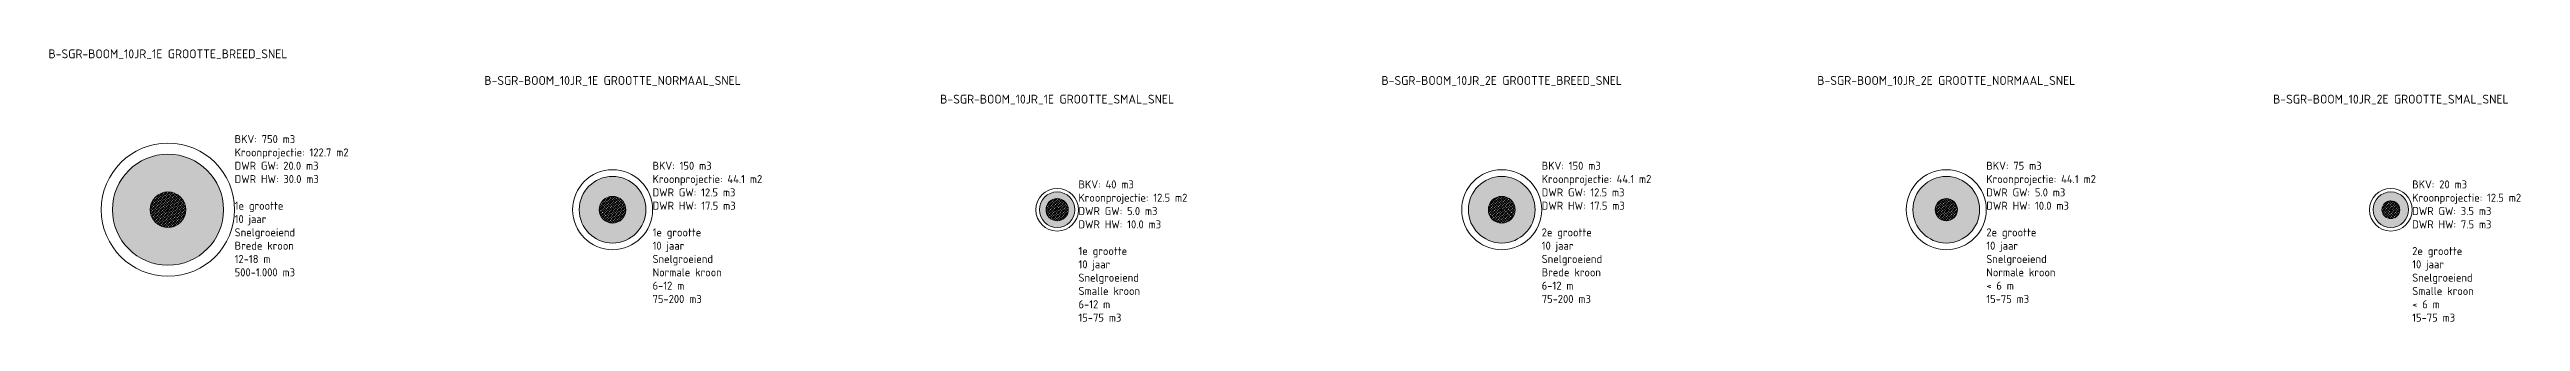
# Model space of a CAD drawing. Header units: metres. Extents: x -13 to 4465, y -15 to 526.
# Drawn here: x -13.3 to 264.6, y -12.6 to 18.1 of the extents above; entities that cross this region are included whole.
import ezdxf

# ---------------------------------------------------------------- set-up
doc = ezdxf.new("R2010")
doc.units = ezdxf.units.M
for name, color, linetype, lineweight in [('B-GV-GR-BOOM-T18', 7, 'Continuous', 18), ('B-GV-GR-BOOM_KROON-G', 90, 'Continuous', 18), ('B-GV-GR-BOOM_KROON-V', 92, 'Continuous', 18), ('B-GV-GR-BOOM_OBSTAKELVRIJ_BOVENGRONDS-G', 10, 'Continuous', 18), ('B-GV-GR-BOOM_OBSTAKELVRIJ_ONDERGRONDS-A', 142, 'Continuous', 18), ('B-GV-GR-BOOM_OBSTAKELVRIJ_ONDERGRONDS-G', 142, 'Continuous', 18), ('B-GV-GR-BOOM_STABILITEITSKLUIT-A', 12, 'Continuous', 18), ('B-GV-GR-BOOM_STABILITEITSKLUIT-G', 10, 'Continuous', 18), ('B-GV-GR-BOOM_STAMPOSITIE-G', 7, 'Continuous', 18)]:
    doc.layers.add(name, color=color, linetype=linetype, lineweight=lineweight)
doc.styles.add('NLCS-ISO', font='NLCS-ISO.ttf')

# ---------------------------------------------------------------- blocks, each defined once
blk = doc.blocks.new('B-SGR-BOOM_10JR_1E GROOTTE_BREED_SNEL')
at = {"layer": 'B-GV-GR-BOOM_KROON-V'}
h = blk.add_hatch(color=256, dxfattribs=at)
edge = h.paths.add_edge_path(flags=0)
edge.add_arc((0, 0), 6.25, 0, 360)
at = {"layer": 'B-GV-GR-BOOM_OBSTAKELVRIJ_ONDERGRONDS-A'}
h = blk.add_hatch(dxfattribs=at)
h.set_pattern_fill('AGR-OBSTAKELVRIJ_ONDERGRONDS-SO', color=256, style=0, pattern_type=2)
h.set_pattern_definition([(135, (0, 0), (-0.141421, -0.141421), [])])
edge = h.paths.add_edge_path()
edge.add_arc((0, 0), 2, 0, 360)
at = {"layer": 'B-GV-GR-BOOM_STABILITEITSKLUIT-A'}
h = blk.add_hatch(dxfattribs=at)
h.set_pattern_fill('AGR-STABILITEITSKLUIT-SO', color=256, style=0, pattern_type=2)
h.set_pattern_definition([(45, (0, 0), (-0.176777, 0.176777), [])])
edge = h.paths.add_edge_path()
edge.add_arc((0, 0), 2, 0, 360)
at = {"layer": 'B-GV-GR-BOOM_KROON-G'}
blk.add_circle((0, 0), 6.25, dxfattribs=at)
at = {"layer": 'B-GV-GR-BOOM_OBSTAKELVRIJ_BOVENGRONDS-G'}
blk.add_circle((0, 0), 7.5, dxfattribs=at)
at = {"layer": 'B-GV-GR-BOOM_OBSTAKELVRIJ_ONDERGRONDS-G'}
blk.add_circle((0, 0), 2, dxfattribs=at)
at = {"layer": 'B-GV-GR-BOOM_STABILITEITSKLUIT-G'}
blk.add_circle((0, 0), 2, dxfattribs=at)
at = {"layer": 'B-GV-GR-BOOM_STAMPOSITIE-G'}
for p, q in [((-0.15, 0), (0.15, 0)), ((0, 0.15), (0, -0.15))]:
    blk.add_line(p, q, dxfattribs=at)
at = {"layer": 'B-GV-GR-BOOM-T18', "style": 'NLCS-ISO'}
for tag, p in [('BKV', (7.5, 7.5)), ('Kroonprojectie', (7.5, 6)), ('DWR Grondwaterprofiel', (7.5, 4.5)), ('DWR Hangwaterprofiel', (7.5, 3)), ('Boomgrootte', (7.5, 0)), ('Beoogde omloop', (7.5, -1.5)), ('Groeitype', (7.5, -3)), ('Kroontype', (7.5, -4.5)), ('Boomhoogteklasse', (7.5, -6)), ('Boomkroonvolumeklasse', (7.5, -7.5))]:
    blk.add_attdef(tag, p, '', height=0.9, dxfattribs=at)
blk = doc.blocks.new('B-SGR-BOOM_10JR_1E GROOTTE_NORMAAL_SNEL')
at = {"layer": 'B-GV-GR-BOOM_KROON-V'}
h = blk.add_hatch(color=256, dxfattribs=at)
edge = h.paths.add_edge_path(flags=0)
edge.add_arc((0, 0), 3.75, 0, 360)
at = {"layer": 'B-GV-GR-BOOM_OBSTAKELVRIJ_ONDERGRONDS-A'}
h = blk.add_hatch(dxfattribs=at)
h.set_pattern_fill('AGR-OBSTAKELVRIJ_ONDERGRONDS-SO', color=256, style=0, pattern_type=2)
h.set_pattern_definition([(135, (-50, 0), (-0.14142136, -0.14142136), [])])
edge = h.paths.add_edge_path()
edge.add_arc((0, 0), 1.5, 0, 360)
at = {"layer": 'B-GV-GR-BOOM_STABILITEITSKLUIT-A'}
h = blk.add_hatch(dxfattribs=at)
h.set_pattern_fill('AGR-STABILITEITSKLUIT-SO', color=256, style=0, pattern_type=2)
h.set_pattern_definition([(45, (-50, 0), (-0.1767767, 0.1767767), [])])
edge = h.paths.add_edge_path()
edge.add_arc((0, 0), 1.5, 0, 360)
at = {"layer": 'B-GV-GR-BOOM_KROON-G'}
blk.add_circle((0, 0), 3.75, dxfattribs=at)
at = {"layer": 'B-GV-GR-BOOM_OBSTAKELVRIJ_BOVENGRONDS-G'}
blk.add_circle((0, 0), 4.5, dxfattribs=at)
at = {"layer": 'B-GV-GR-BOOM_OBSTAKELVRIJ_ONDERGRONDS-G'}
blk.add_circle((0, 0), 1.5, dxfattribs=at)
at = {"layer": 'B-GV-GR-BOOM_STABILITEITSKLUIT-G'}
blk.add_circle((0, 0), 1.5, dxfattribs=at)
at = {"layer": 'B-GV-GR-BOOM_STAMPOSITIE-G'}
for p, q in [((-0.15, 0), (0.15, 0)), ((0, 0.15), (0, -0.15))]:
    blk.add_line(p, q, dxfattribs=at)
at = {"layer": 'B-GV-GR-BOOM-T18', "style": 'NLCS-ISO'}
for tag, p in [('BKV', (4.5, 4.5)), ('Kroonprojectie', (4.5, 3)), ('DWR Grondwaterprofiel', (4.5, 1.5)), ('DWR Hangwaterprofiel', (4.5, 0)), ('Boomgrootte', (4.5, -3)), ('Beoogde omloop', (4.5, -4.5)), ('Groeitype', (4.5, -6)), ('Kroontype', (4.5, -7.5)), ('Boomhoogteklasse', (4.5, -9)), ('Boomkroonvolumeklasse', (4.5, -10.5))]:
    blk.add_attdef(tag, p, '', height=0.9, dxfattribs=at)
blk = doc.blocks.new('B-SGR-BOOM_10JR_1E GROOTTE_SMAL_SNEL')
at = {"layer": 'B-GV-GR-BOOM_KROON-V'}
h = blk.add_hatch(color=256, dxfattribs=at)
edge = h.paths.add_edge_path(flags=0)
edge.add_arc((0, 0), 2, 0, 360)
at = {"layer": 'B-GV-GR-BOOM_OBSTAKELVRIJ_ONDERGRONDS-A'}
h = blk.add_hatch(dxfattribs=at)
h.set_pattern_fill('AGR-OBSTAKELVRIJ_ONDERGRONDS-SO', color=256, style=0, pattern_type=2)
h.set_pattern_definition([(135, (-100, 0), (-0.14142136, -0.14142136), [])])
edge = h.paths.add_edge_path()
edge.add_arc((0, 0), 1.25, 0, 360)
at = {"layer": 'B-GV-GR-BOOM_STABILITEITSKLUIT-A'}
h = blk.add_hatch(dxfattribs=at)
h.set_pattern_fill('AGR-STABILITEITSKLUIT-SO', color=256, style=0, pattern_type=2)
h.set_pattern_definition([(45, (-100, 0), (-0.1767767, 0.1767767), [])])
edge = h.paths.add_edge_path()
edge.add_arc((0, 0), 1.25, 0, 360)
at = {"layer": 'B-GV-GR-BOOM_KROON-G'}
blk.add_circle((0, 0), 2, dxfattribs=at)
at = {"layer": 'B-GV-GR-BOOM_OBSTAKELVRIJ_BOVENGRONDS-G'}
blk.add_circle((0, 0), 2.4, dxfattribs=at)
at = {"layer": 'B-GV-GR-BOOM_OBSTAKELVRIJ_ONDERGRONDS-G'}
blk.add_circle((0, 0), 1.25, dxfattribs=at)
at = {"layer": 'B-GV-GR-BOOM_STABILITEITSKLUIT-G'}
blk.add_circle((0, 0), 1.25, dxfattribs=at)
at = {"layer": 'B-GV-GR-BOOM_STAMPOSITIE-G'}
for p, q in [((-0.15, 0), (0.15, 0)), ((0, 0.15), (0, -0.15))]:
    blk.add_line(p, q, dxfattribs=at)
at = {"layer": 'B-GV-GR-BOOM-T18', "style": 'NLCS-ISO'}
for tag, p in [('BKV', (2.4, 2.4)), ('Kroonprojectie', (2.4, 0.9)), ('DWR Grondwaterprofiel', (2.4, -0.6)), ('DWR Hangwaterprofiel', (2.4, -2.1)), ('Boomgrootte', (2.4, -5.1)), ('Beoogde omloop', (2.4, -6.6)), ('Groeitype', (2.4, -8.1)), ('Kroontype', (2.4, -9.6)), ('Boomhoogteklasse', (2.4, -11.1)), ('Boomkroonvolumeklasse', (2.4, -12.6))]:
    blk.add_attdef(tag, p, '', height=0.9, dxfattribs=at)
blk = doc.blocks.new('B-SGR-BOOM_10JR_2E GROOTTE_BREED_SNEL')
at = {"layer": 'B-GV-GR-BOOM_KROON-V'}
h = blk.add_hatch(color=256, dxfattribs=at)
edge = h.paths.add_edge_path(flags=0)
edge.add_arc((0, 0), 3.75, 0, 360)
at = {"layer": 'B-GV-GR-BOOM_OBSTAKELVRIJ_ONDERGRONDS-A'}
h = blk.add_hatch(dxfattribs=at)
h.set_pattern_fill('AGR-OBSTAKELVRIJ_ONDERGRONDS-SO', color=256, style=0, pattern_type=2)
h.set_pattern_definition([(135, (-150, 0), (-0.14142136, -0.14142136), [])])
edge = h.paths.add_edge_path()
edge.add_arc((0, 0), 1.5, 0, 360)
at = {"layer": 'B-GV-GR-BOOM_STABILITEITSKLUIT-A'}
h = blk.add_hatch(dxfattribs=at)
h.set_pattern_fill('AGR-STABILITEITSKLUIT-SO', color=256, style=0, pattern_type=2)
h.set_pattern_definition([(45, (-150, 0), (-0.1767767, 0.1767767), [])])
edge = h.paths.add_edge_path()
edge.add_arc((0, 0), 1.5, 0, 360)
at = {"layer": 'B-GV-GR-BOOM_KROON-G'}
blk.add_circle((0, 0), 3.75, dxfattribs=at)
at = {"layer": 'B-GV-GR-BOOM_OBSTAKELVRIJ_BOVENGRONDS-G'}
blk.add_circle((0, 0), 4.5, dxfattribs=at)
at = {"layer": 'B-GV-GR-BOOM_OBSTAKELVRIJ_ONDERGRONDS-G'}
blk.add_circle((0, 0), 1.5, dxfattribs=at)
at = {"layer": 'B-GV-GR-BOOM_STABILITEITSKLUIT-G'}
blk.add_circle((0, 0), 1.5, dxfattribs=at)
at = {"layer": 'B-GV-GR-BOOM_STAMPOSITIE-G'}
for p, q in [((-0.15, 0), (0.15, 0)), ((0, 0.15), (0, -0.15))]:
    blk.add_line(p, q, dxfattribs=at)
at = {"layer": 'B-GV-GR-BOOM-T18', "style": 'NLCS-ISO'}
for tag, p in [('BKV', (4.5, 4.5)), ('Kroonprojectie', (4.5, 3)), ('DWR Grondwaterprofiel', (4.5, 1.5)), ('DWR Hangwaterprofiel', (4.5, 0)), ('Boomgrootte', (4.5, -3)), ('Beoogde omloop', (4.5, -4.5)), ('Groeitype', (4.5, -6)), ('Kroontype', (4.5, -7.5)), ('Boomhoogteklasse', (4.5, -9)), ('Boomkroonvolumeklasse', (4.5, -10.5))]:
    blk.add_attdef(tag, p, '', height=0.9, dxfattribs=at)
blk = doc.blocks.new('B-SGR-BOOM_10JR_2E GROOTTE_NORMAAL_SNEL')
at = {"layer": 'B-GV-GR-BOOM_KROON-V'}
h = blk.add_hatch(color=256, dxfattribs=at)
edge = h.paths.add_edge_path(flags=0)
edge.add_arc((0, 0), 3.75, 0, 360)
at = {"layer": 'B-GV-GR-BOOM_OBSTAKELVRIJ_ONDERGRONDS-A'}
h = blk.add_hatch(dxfattribs=at)
h.set_pattern_fill('AGR-OBSTAKELVRIJ_ONDERGRONDS-SO', color=256, style=0, pattern_type=2)
h.set_pattern_definition([(135, (-200, 0), (-0.14142136, -0.14142136), [])])
edge = h.paths.add_edge_path()
edge.add_arc((0, 0), 1.25, 0, 360)
at = {"layer": 'B-GV-GR-BOOM_STABILITEITSKLUIT-A'}
h = blk.add_hatch(dxfattribs=at)
h.set_pattern_fill('AGR-STABILITEITSKLUIT-SO', color=256, style=0, pattern_type=2)
h.set_pattern_definition([(45, (-200, 0), (-0.1767767, 0.1767767), [])])
edge = h.paths.add_edge_path()
edge.add_arc((0, 0), 1.25, 0, 360)
at = {"layer": 'B-GV-GR-BOOM_KROON-G'}
blk.add_circle((0, 0), 3.75, dxfattribs=at)
at = {"layer": 'B-GV-GR-BOOM_OBSTAKELVRIJ_BOVENGRONDS-G'}
blk.add_circle((0, 0), 4.5, dxfattribs=at)
at = {"layer": 'B-GV-GR-BOOM_OBSTAKELVRIJ_ONDERGRONDS-G'}
blk.add_circle((0, 0), 1.25, dxfattribs=at)
at = {"layer": 'B-GV-GR-BOOM_STABILITEITSKLUIT-G'}
blk.add_circle((0, 0), 1.25, dxfattribs=at)
at = {"layer": 'B-GV-GR-BOOM_STAMPOSITIE-G'}
for p, q in [((-0.15, 0), (0.15, 0)), ((0, 0.15), (0, -0.15))]:
    blk.add_line(p, q, dxfattribs=at)
at = {"layer": 'B-GV-GR-BOOM-T18', "style": 'NLCS-ISO'}
for tag, p in [('BKV', (4.5, 4.5)), ('Kroonprojectie', (4.5, 3)), ('DWR Grondwaterprofiel', (4.5, 1.5)), ('DWR Hangwaterprofiel', (4.5, 0)), ('Boomgrootte', (4.5, -3)), ('Beoogde omloop', (4.5, -4.5)), ('Groeitype', (4.5, -6)), ('Kroontype', (4.5, -7.5)), ('Boomhoogteklasse', (4.5, -9)), ('Boomkroonvolumeklasse', (4.5, -10.5))]:
    blk.add_attdef(tag, p, '', height=0.9, dxfattribs=at)
blk = doc.blocks.new('B-SGR-BOOM_10JR_2E GROOTTE_SMAL_SNEL')
at = {"layer": 'B-GV-GR-BOOM_KROON-V'}
h = blk.add_hatch(color=256, dxfattribs=at)
edge = h.paths.add_edge_path(flags=0)
edge.add_arc((0, 0), 2, 0, 360)
at = {"layer": 'B-GV-GR-BOOM_OBSTAKELVRIJ_ONDERGRONDS-A'}
h = blk.add_hatch(dxfattribs=at)
h.set_pattern_fill('AGR-OBSTAKELVRIJ_ONDERGRONDS-SO', color=256, style=0, pattern_type=2)
h.set_pattern_definition([(135, (-250, 0), (-0.14142136, -0.14142136), [])])
edge = h.paths.add_edge_path()
edge.add_arc((0, 0), 1, 0, 360)
at = {"layer": 'B-GV-GR-BOOM_STABILITEITSKLUIT-A'}
h = blk.add_hatch(dxfattribs=at)
h.set_pattern_fill('AGR-STABILITEITSKLUIT-SO', color=256, style=0, pattern_type=2)
h.set_pattern_definition([(45, (-250, 0), (-0.1767767, 0.1767767), [])])
edge = h.paths.add_edge_path()
edge.add_arc((0, 0), 1, 0, 360)
at = {"layer": 'B-GV-GR-BOOM_KROON-G'}
blk.add_circle((0, 0), 2, dxfattribs=at)
at = {"layer": 'B-GV-GR-BOOM_OBSTAKELVRIJ_BOVENGRONDS-G'}
blk.add_circle((0, 0), 2.4, dxfattribs=at)
at = {"layer": 'B-GV-GR-BOOM_OBSTAKELVRIJ_ONDERGRONDS-G'}
blk.add_circle((0, 0), 1, dxfattribs=at)
at = {"layer": 'B-GV-GR-BOOM_STABILITEITSKLUIT-G'}
blk.add_circle((0, 0), 1, dxfattribs=at)
at = {"layer": 'B-GV-GR-BOOM_STAMPOSITIE-G'}
for p, q in [((-0.15, 0), (0.15, 0)), ((0, 0.15), (0, -0.15))]:
    blk.add_line(p, q, dxfattribs=at)
at = {"layer": 'B-GV-GR-BOOM-T18', "style": 'NLCS-ISO'}
for tag, p in [('BKV', (2.4, 2.4)), ('Kroonprojectie', (2.4, 0.9)), ('DWR Grondwaterprofiel', (2.4, -0.6)), ('DWR Hangwaterprofiel', (2.4, -2.1)), ('Boomgrootte', (2.4, -5.1)), ('Beoogde omloop', (2.4, -6.6)), ('Groeitype', (2.4, -8.1)), ('Kroontype', (2.4, -9.6)), ('Boomhoogteklasse', (2.4, -11.1)), ('Boomkroonvolumeklasse', (2.4, -12.6))]:
    blk.add_attdef(tag, p, '', height=0.9, dxfattribs=at)

msp = doc.modelspace()

# ---------------------------------------------------------------- block references
for name, p, values in [('B-SGR-BOOM_10JR_1E GROOTTE_BREED_SNEL', (0, 0), {'DWR Hangwaterprofiel': 'DWR HW: 30.0 m3', 'DWR Grondwaterprofiel': 'DWR GW: 20.0 m3', 'Boomgrootte': '1e grootte', 'Beoogde omloop': '10 jaar', 'Groeitype': 'Snelgroeiend', 'Kroontype': 'Brede kroon', 'Boomhoogteklasse': '12-18 m', 'Boomkroonvolumeklasse': '500-1.000 m3', 'Kroonprojectie': 'Kroonprojectie: 122.7 m2', 'BKV': 'BKV: 750 m3'}), ('B-SGR-BOOM_10JR_1E GROOTTE_NORMAAL_SNEL', (50, 0), {'DWR Hangwaterprofiel': 'DWR HW: 17.5 m3', 'DWR Grondwaterprofiel': 'DWR GW: 12.5 m3', 'Boomgrootte': '1e grootte', 'Beoogde omloop': '10 jaar', 'Groeitype': 'Snelgroeiend', 'Kroontype': 'Normale kroon', 'Boomhoogteklasse': '6-12 m', 'Boomkroonvolumeklasse': '75-200 m3', 'Kroonprojectie': 'Kroonprojectie: 44.1 m2', 'BKV': 'BKV: 150 m3'}), ('B-SGR-BOOM_10JR_1E GROOTTE_SMAL_SNEL', (100, 0), {'DWR Hangwaterprofiel': 'DWR HW: 10.0 m3', 'DWR Grondwaterprofiel': 'DWR GW: 5.0 m3', 'Boomgrootte': '1e grootte', 'Beoogde omloop': '10 jaar', 'Groeitype': 'Snelgroeiend', 'Kroontype': 'Smalle kroon', 'Boomhoogteklasse': '6-12 m', 'Boomkroonvolumeklasse': '15-75 m3', 'Kroonprojectie': 'Kroonprojectie: 12.5 m2', 'BKV': 'BKV: 40 m3'}), ('B-SGR-BOOM_10JR_2E GROOTTE_BREED_SNEL', (150, 0), {'DWR Hangwaterprofiel': 'DWR HW: 17.5 m3', 'DWR Grondwaterprofiel': 'DWR GW: 12.5 m3', 'Boomgrootte': '2e grootte', 'Beoogde omloop': '10 jaar', 'Groeitype': 'Snelgroeiend', 'Kroontype': 'Brede kroon', 'Boomhoogteklasse': '6-12 m', 'Boomkroonvolumeklasse': '75-200 m3', 'Kroonprojectie': 'Kroonprojectie: 44.1 m2', 'BKV': 'BKV: 150 m3'}), ('B-SGR-BOOM_10JR_2E GROOTTE_NORMAAL_SNEL', (200, 0), {'DWR Hangwaterprofiel': 'DWR HW: 10.0 m3', 'DWR Grondwaterprofiel': 'DWR GW: 5.0 m3', 'Boomgrootte': '2e grootte', 'Beoogde omloop': '10 jaar', 'Groeitype': 'Snelgroeiend', 'Kroontype': 'Normale kroon', 'Boomhoogteklasse': '< 6 m', 'Boomkroonvolumeklasse': '15-75 m3', 'Kroonprojectie': 'Kroonprojectie: 44.1 m2', 'BKV': 'BKV: 75 m3'}), ('B-SGR-BOOM_10JR_2E GROOTTE_SMAL_SNEL', (250, 0), {'DWR Hangwaterprofiel': 'DWR HW: 7.5 m3', 'DWR Grondwaterprofiel': 'DWR GW: 3.5 m3', 'Boomgrootte': '2e grootte', 'Beoogde omloop': '10 jaar', 'Groeitype': 'Snelgroeiend', 'Kroontype': 'Smalle kroon', 'Boomhoogteklasse': '< 6 m', 'Boomkroonvolumeklasse': '15-75 m3', 'Kroonprojectie': 'Kroonprojectie: 12.5 m2', 'BKV': 'BKV: 20 m3'})]:
    msp.add_blockref(name, p).add_auto_attribs(values)

# ---------------------------------------------------------------- texts
at = {"char_height": 1, "attachment_point": 5, "style": 'NLCS-ISO'}
for s, insert in [('B-SGR-BOOM_10JR_1E GROOTTE_BREED_SNEL', (0, 17.5)), ('B-SGR-BOOM_10JR_1E GROOTTE_NORMAAL_SNEL', (50, 14.5)), ('B-SGR-BOOM_10JR_2E GROOTTE_BREED_SNEL', (150, 14.5)), ('B-SGR-BOOM_10JR_2E GROOTTE_NORMAAL_SNEL', (200, 14.5)), ('B-SGR-BOOM_10JR_1E GROOTTE_SMAL_SNEL', (100, 12.4)), ('B-SGR-BOOM_10JR_2E GROOTTE_SMAL_SNEL', (250, 12.4))]:
    msp.add_mtext(s, dxfattribs=dict(at, insert=insert))

doc.saveas('drawing.dxf')
